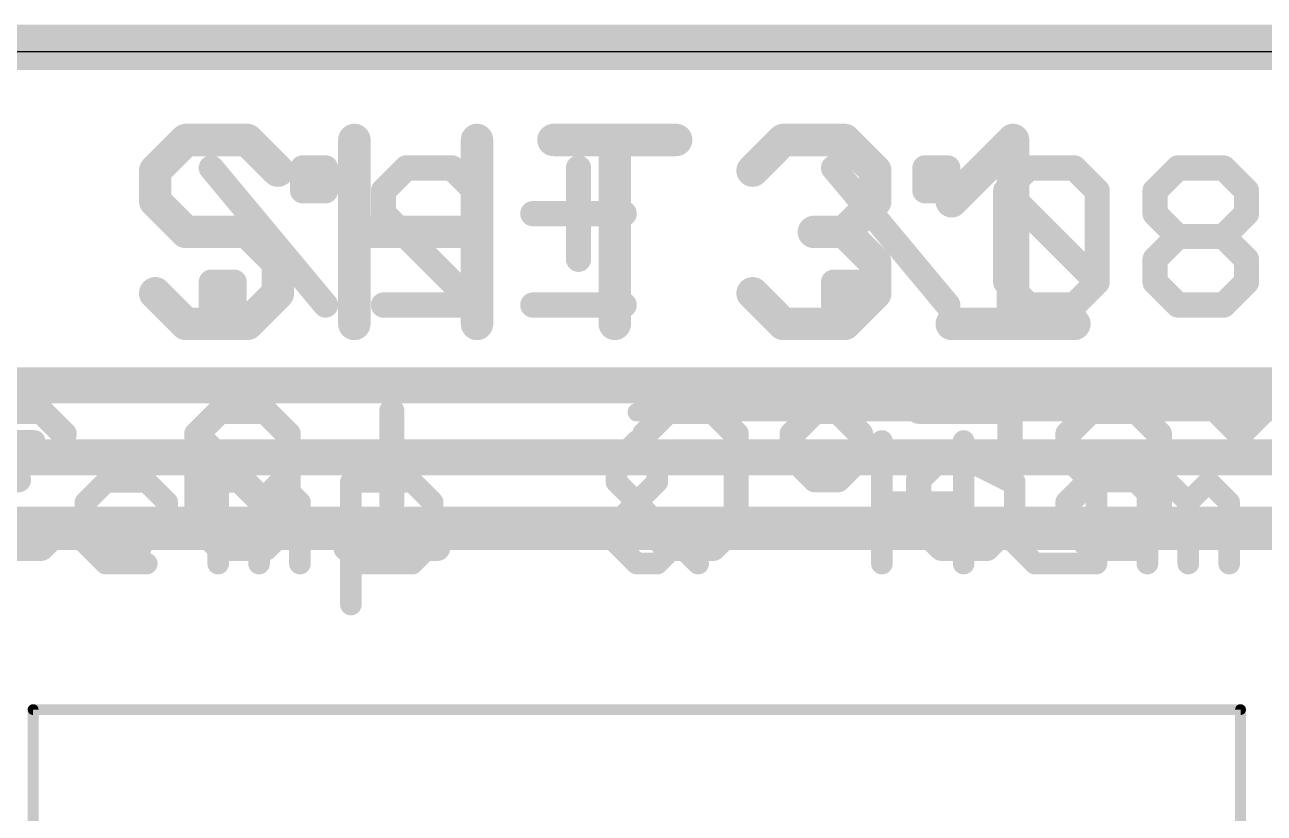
# Model space of a CAD drawing. Extents: x -0.1 to 34.1, y -8.2 to 18.
# Drawn here: x 8.39 to 17.12, y 12.41 to 17.97 of the extents above; entities that cross this region are included whole.
import ezdxf

# ---------------------------------------------------------------- set-up
doc = ezdxf.new("R2010")
doc.units = 0
for name, color, linetype in [('1', 12, 'CONTINUOUS'), ('16', 5, 'CONTINUOUS'), ('20', 53, 'CONTINUOUS'), ('21', 40, 'CONTINUOUS'), ('22', 6, 'CONTINUOUS'), ('47', 253, 'CONTINUOUS')]:
    doc.layers.add(name, color=color, linetype=linetype)

msp = doc.modelspace()

# ---------------------------------------------------------------- linework, layer by layer
at = {"layer": '1', "const_width": 0.254}
msp.add_lwpolyline([(0, 17.78), (25.4, 17.78)], dxfattribs=at)
at = {"layer": '16'}
for points, const_width in [([(0, 17.8435), (25.4, 17.8435)], 0.254), ([(6.604, 15.4305), (18.2245, 15.4305)], 0.254), ([(17.907, 14.9225), (6.858, 14.9225)], 0.254), ([(7.9455, 14.4225), (17.5815, 14.4225)], 0.3048)]:
    msp.add_lwpolyline(points, dxfattribs=dict(at, const_width=const_width))
at = {"layer": '20'}
msp.add_line((22.86, 17.78), (2.54, 17.78), dxfattribs=at)
at = {"layer": '20', "const_width": 0.0381}
for points in [[(8.4455, 13.1636, 1), (8.4455, 13.1255)], [(8.4646, 13.1445, 1), (8.4265, 13.1445)], [(16.9735, 13.1445, 1), (16.9354, 13.1445)], [(16.9545, 13.1255, 1), (16.9545, 13.1636)]]:
    msp.add_lwpolyline(points, format="xyb", dxfattribs=at)
at = {"layer": '20', "const_width": 0.0762}
for points in [[(8.4455, 13.1445), (16.9545, 13.1445)], [(8.4455, 7.1755), (8.4455, 13.1445)], [(16.9545, 13.1445), (16.9545, 7.1755)]]:
    msp.add_lwpolyline(points, dxfattribs=at)
at = {"layer": '21'}
for points, const_width in [([(9.5222, 17.1588), (9.3061, 16.9427)], 0.2286), ([(9.9544, 17.1588), (9.5222, 17.1588)], 0.2286), ([(10.1704, 16.9427), (9.9544, 17.1588)], 0.2286), ([(10.7094, 15.8623), (10.7094, 17.1588)], 0.2286), ([(11.5737, 17.1588), (11.5737, 15.8623)], 0.2286), ([(12.1127, 17.1588), (12.977, 17.1588)], 0.2286), ([(12.5448, 15.8623), (12.5448, 17.1588)], 0.2286), ([(13.5159, 16.9427), (13.732, 17.1588)], 0.2286), ([(13.732, 17.1588), (14.1642, 17.1588)], 0.2286), ([(14.1642, 17.1588), (14.3803, 16.9427)], 0.2286), ([(14.9192, 16.7266), (15.3514, 17.1588)], 0.2286), ([(15.3514, 17.1588), (15.3514, 15.8623)], 0.2286), ([(9.3061, 16.9427), (9.3061, 16.7266)], 0.2286), ([(14.3803, 16.9427), (14.3803, 16.7266)], 0.2286), ([(9.3061, 16.7266), (9.5222, 16.5106)], 0.2286), ([(14.3803, 16.7266), (14.1642, 16.5106)], 0.2286), ([(9.5222, 16.5106), (9.9544, 16.5106)], 0.2286), ([(9.9544, 16.5106), (10.1704, 16.2945)], 0.2286), ([(10.7094, 16.5106), (11.5737, 16.5106)], 0.2286), ([(14.1642, 16.5106), (13.9481, 16.5106)], 0.2286), ([(14.1642, 16.5106), (14.3803, 16.2945)], 0.2286), ([(10.1704, 16.2945), (10.1704, 16.0784)], 0.2286), ([(14.3803, 16.2945), (14.3803, 16.0784)], 0.2286), ([(9.5222, 15.8623), (9.3061, 16.0784)], 0.2286), ([(10.1704, 16.0784), (9.9544, 15.8623)], 0.2286), ([(13.732, 15.8623), (13.5159, 16.0784)], 0.2286), ([(14.3803, 16.0784), (14.1642, 15.8623)], 0.2286), ([(9.9544, 15.8623), (9.5222, 15.8623)], 0.2286), ([(14.1642, 15.8623), (13.732, 15.8623)], 0.2286), ([(14.9192, 15.8623), (15.7836, 15.8623)], 0.2286), ([(7.8786, 15.0375), (8.4548, 15.0375)], 0.1524), ([(12.7002, 15.0375), (12.5562, 14.8935)], 0.1524), ([(12.8443, 14.8935), (12.7002, 15.0375)], 0.1524), ([(14.4272, 14.1732), (14.4272, 15.0375)], 0.1524), ([(15.0034, 15.0375), (15.0034, 14.1732)], 0.1524), ([(12.5562, 14.8935), (12.5562, 14.7494)], 0.1524), ([(12.8443, 14.7494), (12.8443, 14.8935)], 0.1524), ([(8.8141, 14.6054), (8.9581, 14.7494)], 0.1524), ([(8.9581, 14.7494), (9.2463, 14.7494)], 0.1524), ([(9.2463, 14.7494), (9.3903, 14.6054)], 0.1524), ([(9.7496, 14.1732), (9.7496, 14.7494)], 0.1524), ([(9.7496, 14.7494), (9.8937, 14.7494)], 0.1524), ([(9.8937, 14.7494), (10.0377, 14.6054)], 0.1524), ([(10.0377, 14.6054), (10.1818, 14.7494)], 0.1524), ([(10.1818, 14.7494), (10.3258, 14.6054)], 0.1524), ([(10.6851, 13.8851), (10.6851, 14.7494)], 0.1524), ([(10.6851, 14.7494), (11.1173, 14.7494)], 0.1524), ([(11.1173, 14.7494), (11.2613, 14.6054)], 0.1524), ([(12.5562, 14.4613), (12.8443, 14.7494)], 0.1524), ([(12.5562, 14.7494), (13.1324, 14.1732)], 0.1524), ([(15.3627, 14.7494), (15.3627, 14.3173)], 0.1524), ([(15.9389, 14.1732), (15.9389, 14.7494)], 0.1524), ([(16.2982, 14.1732), (16.2982, 14.7494)], 0.1524), ([(16.2982, 14.7494), (16.4423, 14.7494)], 0.1524), ([(16.4423, 14.7494), (16.5863, 14.6054)], 0.1524), ([(16.5863, 14.6054), (16.7304, 14.7494)], 0.1524), ([(16.7304, 14.7494), (16.8745, 14.6054)], 0.1524), ([(8.8141, 14.3173), (8.8141, 14.6054)], 0.1524), ([(9.3903, 14.6054), (9.3903, 14.4613)], 0.1524), ([(10.0377, 14.6054), (10.0377, 14.1732)], 0.1524), ([(10.3258, 14.6054), (10.3258, 14.1732)], 0.1524), ([(11.2613, 14.6054), (11.2613, 14.3173)], 0.1524), ([(14.4272, 14.6054), (15.0034, 14.6054)], 0.1524), ([(16.5863, 14.6054), (16.5863, 14.1732)], 0.1524), ([(16.8745, 14.6054), (16.8745, 14.1732)], 0.1524), ([(9.3903, 14.4613), (8.8141, 14.4613)], 0.1524), ([(12.5562, 14.3173), (12.5562, 14.4613)], 0.1524), ([(13.1324, 14.4613), (12.8443, 14.1732)], 0.1524), ([(8.9581, 14.1732), (8.8141, 14.3173)], 0.1524), ([(11.2613, 14.3173), (11.1173, 14.1732)], 0.1524), ([(12.7002, 14.1732), (12.5562, 14.3173)], 0.1524), ([(15.3627, 14.3173), (15.5068, 14.1732)], 0.1524), ([(9.2463, 14.1732), (8.9581, 14.1732)], 0.1524), ([(11.1173, 14.1732), (10.6851, 14.1732)], 0.1524), ([(12.8443, 14.1732), (12.7002, 14.1732)], 0.1524), ([(15.5068, 14.1732), (15.9389, 14.1732)], 0.1524)]:
    msp.add_lwpolyline(points, dxfattribs=dict(at, const_width=const_width))
for points, const_width in [([(9.5222, 17.216, 1), (9.5222, 17.1017)], 0.1143), ([(9.5626, 17.1184, 1), (9.4818, 17.1992)], 0.1143), ([(9.9948, 17.1992, 1), (9.9139, 17.1184)], 0.1143), ([(9.9544, 17.1017, 1), (9.9544, 17.216)], 0.1143), ([(10.7665, 17.1588, 1), (10.6522, 17.1588)], 0.1143), ([(11.6309, 17.1588, 1), (11.5166, 17.1588)], 0.1143), ([(12.1127, 17.216, 1), (12.1127, 17.1017)], 0.1143), ([(12.602, 17.1588, 1), (12.4877, 17.1588)], 0.1143), ([(12.977, 17.1017, 1), (12.977, 17.216)], 0.1143), ([(13.732, 17.216, 1), (13.732, 17.1017)], 0.1143), ([(13.7724, 17.1184, 1), (13.6916, 17.1992)], 0.1143), ([(14.2046, 17.1992, 1), (14.1238, 17.1184)], 0.1143), ([(14.1642, 17.1017, 1), (14.1642, 17.216)], 0.1143), ([(15.4085, 17.1588, 1), (15.2942, 17.1588)], 0.1143), ([(15.3918, 17.1184, 1), (15.311, 17.1992)], 0.1143), ([(9.2657, 16.9831, 1), (9.3465, 16.9023)], 0.1143), ([(9.3633, 16.9427, 1), (9.249, 16.9427)], 0.1143), ([(10.13, 16.9023, 1), (10.2109, 16.9831)], 0.1143), ([(13.4755, 16.9831, 1), (13.5563, 16.9023)], 0.1143), ([(14.4374, 16.9427, 1), (14.3231, 16.9427)], 0.1143), ([(14.3399, 16.9023, 1), (14.4207, 16.9831)], 0.1143), ([(9.3465, 16.767, 1), (9.2657, 16.6862)], 0.1143), ([(9.249, 16.7266, 1), (9.3633, 16.7266)], 0.1143), ([(14.3231, 16.7266, 1), (14.4374, 16.7266)], 0.1143), ([(14.4207, 16.6862, 1), (14.3399, 16.767)], 0.1143), ([(14.8788, 16.767, 1), (14.9596, 16.6862)], 0.1143), ([(9.5222, 16.5677, 1), (9.5222, 16.4534)], 0.1143), ([(9.4818, 16.4701, 1), (9.5626, 16.551)], 0.1143), ([(9.9948, 16.551, 1), (9.9139, 16.4701)], 0.1143), ([(9.9544, 16.4534, 1), (9.9544, 16.5677)], 0.1143), ([(10.7094, 16.5677, 1), (10.7094, 16.4534)], 0.1143), ([(11.5737, 16.4534, 1), (11.5737, 16.5677)], 0.1143), ([(13.9481, 16.5677, 1), (13.9481, 16.4534)], 0.1143), ([(14.2046, 16.551, 1), (14.1238, 16.4701)], 0.1143), ([(14.1238, 16.551, 1), (14.2046, 16.4701)], 0.1143), ([(14.1642, 16.4534, 1), (14.1642, 16.5677)], 0.1143), ([(10.2276, 16.2945, 1), (10.1133, 16.2945)], 0.1143), ([(10.13, 16.2541, 1), (10.2109, 16.3349)], 0.1143), ([(14.4374, 16.2945, 1), (14.3231, 16.2945)], 0.1143), ([(14.3399, 16.2541, 1), (14.4207, 16.3349)], 0.1143), ([(9.3465, 16.1188, 1), (9.2657, 16.038)], 0.1143), ([(10.2109, 16.038, 1), (10.13, 16.1188)], 0.1143), ([(13.5563, 16.1188, 1), (13.4755, 16.038)], 0.1143), ([(14.4207, 16.038, 1), (14.3399, 16.1188)], 0.1143), ([(10.1133, 16.0784, 1), (10.2276, 16.0784)], 0.1143), ([(14.3231, 16.0784, 1), (14.4374, 16.0784)], 0.1143), ([(9.5222, 15.9195, 1), (9.5222, 15.8052)], 0.1143), ([(9.4818, 15.8219, 1), (9.5626, 15.9027)], 0.1143), ([(9.9139, 15.9027, 1), (9.9948, 15.8219)], 0.1143), ([(9.9544, 15.8052, 1), (9.9544, 15.9195)], 0.1143), ([(10.6522, 15.8623, 1), (10.7665, 15.8623)], 0.1143), ([(11.5166, 15.8623, 1), (11.6309, 15.8623)], 0.1143), ([(12.4877, 15.8623, 1), (12.602, 15.8623)], 0.1143), ([(13.732, 15.9195, 1), (13.732, 15.8052)], 0.1143), ([(13.6916, 15.8219, 1), (13.7724, 15.9027)], 0.1143), ([(14.1238, 15.9027, 1), (14.2046, 15.8219)], 0.1143), ([(14.1642, 15.8052, 1), (14.1642, 15.9195)], 0.1143), ([(14.9192, 15.9195, 1), (14.9192, 15.8052)], 0.1143), ([(15.2942, 15.8623, 1), (15.4085, 15.8623)], 0.1143), ([(15.7836, 15.8052, 1), (15.7836, 15.9195)], 0.1143), ([(8.4548, 14.9994, 1), (8.4548, 15.0756)], 0.0762), ([(12.7272, 15.0645, 1), (12.6733, 15.0106)], 0.0762), ([(12.7272, 15.0106, 1), (12.6733, 15.0645)], 0.0762), ([(14.4653, 15.0375, 1), (14.3891, 15.0375)], 0.0762), ([(15.0415, 15.0375, 1), (14.9653, 15.0375)], 0.0762), ([(12.5292, 14.9204, 1), (12.5831, 14.8665)], 0.0762), ([(12.5943, 14.8935, 1), (12.5181, 14.8935)], 0.0762), ([(12.8824, 14.8935, 1), (12.8062, 14.8935)], 0.0762), ([(12.8173, 14.8665, 1), (12.8712, 14.9204)], 0.0762), ([(8.9581, 14.7875, 1), (8.9581, 14.7113)], 0.0762), ([(8.9851, 14.7225, 1), (8.9312, 14.7764)], 0.0762), ([(9.2732, 14.7764, 1), (9.2193, 14.7225)], 0.0762), ([(9.2463, 14.7113, 1), (9.2463, 14.7875)], 0.0762), ([(9.7877, 14.7494, 1), (9.7115, 14.7494)], 0.0762), ([(9.7496, 14.7875, 1), (9.7496, 14.7113)], 0.0762), ([(9.9206, 14.7764, 1), (9.8667, 14.7225)], 0.0762), ([(9.8937, 14.7113, 1), (9.8937, 14.7875)], 0.0762), ([(10.2087, 14.7764, 1), (10.1548, 14.7225)], 0.0762), ([(10.2087, 14.7225, 1), (10.1548, 14.7764)], 0.0762), ([(10.7232, 14.7494, 1), (10.647, 14.7494)], 0.0762), ([(10.6851, 14.7875, 1), (10.6851, 14.7113)], 0.0762), ([(11.1442, 14.7764, 1), (11.0903, 14.7225)], 0.0762), ([(11.1173, 14.7113, 1), (11.1173, 14.7875)], 0.0762), ([(12.5831, 14.7764, 1), (12.5292, 14.7225)], 0.0762), ([(12.5181, 14.7494, 1), (12.5943, 14.7494)], 0.0762), ([(12.8062, 14.7494, 1), (12.8824, 14.7494)], 0.0762), ([(12.8712, 14.7225, 1), (12.8173, 14.7764)], 0.0762), ([(15.4008, 14.7494, 1), (15.3246, 14.7494)], 0.0762), ([(15.977, 14.7494, 1), (15.9008, 14.7494)], 0.0762), ([(16.3363, 14.7494, 1), (16.2601, 14.7494)], 0.0762), ([(16.2982, 14.7875, 1), (16.2982, 14.7113)], 0.0762), ([(16.4692, 14.7764, 1), (16.4153, 14.7225)], 0.0762), ([(16.4423, 14.7113, 1), (16.4423, 14.7875)], 0.0762), ([(16.7573, 14.7764, 1), (16.7035, 14.7225)], 0.0762), ([(16.7573, 14.7225, 1), (16.7035, 14.7764)], 0.0762), ([(8.8522, 14.6054, 1), (8.776, 14.6054)], 0.0762), ([(9.4284, 14.6054, 1), (9.3522, 14.6054)], 0.0762), ([(10.0758, 14.6054, 1), (9.9996, 14.6054)], 0.0762), ([(10.3639, 14.6054, 1), (10.2877, 14.6054)], 0.0762), ([(11.2994, 14.6054, 1), (11.2232, 14.6054)], 0.0762), ([(14.4272, 14.6435, 1), (14.4272, 14.5673)], 0.0762), ([(15.0034, 14.5673, 1), (15.0034, 14.6435)], 0.0762), ([(16.6244, 14.6054, 1), (16.5482, 14.6054)], 0.0762), ([(16.9126, 14.6054, 1), (16.8364, 14.6054)], 0.0762), ([(8.7871, 14.6323, 1), (8.841, 14.5784)], 0.0762), ([(9.3634, 14.5784, 1), (9.4173, 14.6323)], 0.0762), ([(10.0108, 14.6323, 1), (10.0647, 14.5784)], 0.0762), ([(10.0108, 14.5784, 1), (10.0647, 14.6323)], 0.0762), ([(10.2989, 14.5784, 1), (10.3528, 14.6323)], 0.0762), ([(11.2344, 14.5784, 1), (11.2883, 14.6323)], 0.0762), ([(16.5594, 14.6323, 1), (16.6133, 14.5784)], 0.0762), ([(16.5594, 14.5784, 1), (16.6133, 14.6323)], 0.0762), ([(16.8475, 14.5784, 1), (16.9014, 14.6323)], 0.0762), ([(8.8141, 14.4994, 1), (8.8141, 14.4232)], 0.0762), ([(9.3903, 14.4232, 1), (9.3903, 14.4994)], 0.0762), ([(12.5292, 14.4883, 1), (12.5831, 14.4344)], 0.0762), ([(12.5943, 14.4613, 1), (12.5181, 14.4613)], 0.0762), ([(13.1593, 14.4344, 1), (13.1054, 14.4883)], 0.0762), ([(9.3522, 14.4613, 1), (9.4284, 14.4613)], 0.0762), ([(8.841, 14.3442, 1), (8.7871, 14.2903)], 0.0762), ([(8.776, 14.3173, 1), (8.8522, 14.3173)], 0.0762), ([(11.2232, 14.3173, 1), (11.2994, 14.3173)], 0.0762), ([(11.2883, 14.2903, 1), (11.2344, 14.3442)], 0.0762), ([(12.5831, 14.3442, 1), (12.5292, 14.2903)], 0.0762), ([(12.5181, 14.3173, 1), (12.5943, 14.3173)], 0.0762), ([(15.3897, 14.3442, 1), (15.3358, 14.2903)], 0.0762), ([(15.3246, 14.3173, 1), (15.4008, 14.3173)], 0.0762), ([(8.9581, 14.2113, 1), (8.9581, 14.1351)], 0.0762), ([(8.9312, 14.1463, 1), (8.9851, 14.2001)], 0.0762), ([(9.2463, 14.1351, 1), (9.2463, 14.2113)], 0.0762), ([(10.6851, 14.2113, 1), (10.6851, 14.1351)], 0.0762), ([(11.0903, 14.2001, 1), (11.1442, 14.1463)], 0.0762), ([(11.1173, 14.1351, 1), (11.1173, 14.2113)], 0.0762), ([(12.7002, 14.2113, 1), (12.7002, 14.1351)], 0.0762), ([(12.6733, 14.1463, 1), (12.7272, 14.2001)], 0.0762), ([(12.8173, 14.2001, 1), (12.8712, 14.1463)], 0.0762), ([(12.8443, 14.1351, 1), (12.8443, 14.2113)], 0.0762), ([(13.1054, 14.1463, 1), (13.1593, 14.2001)], 0.0762), ([(15.5068, 14.2113, 1), (15.5068, 14.1351)], 0.0762), ([(15.4798, 14.1463, 1), (15.5337, 14.2001)], 0.0762), ([(15.9389, 14.1351, 1), (15.9389, 14.2113)], 0.0762), ([(9.7115, 14.1732, 1), (9.7877, 14.1732)], 0.0762), ([(9.9996, 14.1732, 1), (10.0758, 14.1732)], 0.0762), ([(10.2877, 14.1732, 1), (10.3639, 14.1732)], 0.0762), ([(14.3891, 14.1732, 1), (14.4653, 14.1732)], 0.0762), ([(14.9653, 14.1732, 1), (15.0415, 14.1732)], 0.0762), ([(15.9008, 14.1732, 1), (15.977, 14.1732)], 0.0762), ([(16.2601, 14.1732, 1), (16.3363, 14.1732)], 0.0762), ([(16.5482, 14.1732, 1), (16.6244, 14.1732)], 0.0762), ([(16.8364, 14.1732, 1), (16.9126, 14.1732)], 0.0762), ([(10.647, 13.8851, 1), (10.7232, 13.8851)], 0.0762)]:
    msp.add_lwpolyline(points, format="xyb", dxfattribs=dict(at, const_width=const_width))
at = {"layer": '22', "const_width": 0.1778}
for points in [[(10.5062, 15.9957), (9.7012, 16.9617)], [(10.5062, 16.9617), (10.3452, 16.9617)], [(10.3452, 16.9617), (10.3452, 16.8007)], [(10.5062, 16.8007), (10.5062, 16.9617)], [(10.9146, 16.8007), (11.0756, 16.9617)], [(11.0756, 16.9617), (11.3976, 16.9617)], [(11.3976, 16.9617), (11.5586, 16.8007)], [(12.2891, 16.9617), (12.2891, 16.3177)], [(14.8914, 15.9957), (14.0864, 16.9617)], [(14.8914, 16.9617), (14.7304, 16.9617)], [(14.7304, 16.9617), (14.7304, 16.8007)], [(14.8914, 16.8007), (14.8914, 16.9617)], [(15.4609, 16.9617), (15.2999, 16.8007)], [(15.7829, 16.9617), (15.4609, 16.9617)], [(15.9439, 16.8007), (15.7829, 16.9617)], [(16.5133, 16.9617), (16.3523, 16.8007)], [(16.8353, 16.9617), (16.5133, 16.9617)], [(16.9963, 16.8007), (16.8353, 16.9617)], [(10.3452, 16.8007), (10.5062, 16.8007)], [(10.9146, 16.6397), (10.9146, 16.8007)], [(14.7304, 16.8007), (14.8914, 16.8007)], [(15.2999, 16.8007), (15.2999, 16.1567)], [(15.9439, 16.1567), (15.2999, 16.8007)], [(15.9439, 16.1567), (15.9439, 16.8007)], [(16.3523, 16.8007), (16.3523, 16.6397)], [(16.9963, 16.6397), (16.9963, 16.8007)], [(11.5586, 15.9957), (10.9146, 16.6397)], [(12.6111, 16.6397), (11.9671, 16.6397)], [(16.3523, 16.6397), (16.5133, 16.4787)], [(16.8353, 16.4787), (16.9963, 16.6397)], [(16.5133, 16.4787), (16.3523, 16.3177)], [(16.8353, 16.4787), (16.5133, 16.4787)], [(16.9963, 16.3177), (16.8353, 16.4787)], [(16.3523, 16.3177), (16.3523, 16.1567)], [(16.9963, 16.1567), (16.9963, 16.3177)], [(9.8622, 16.1567), (9.7012, 16.1567)], [(9.7012, 16.1567), (9.7012, 15.9957)], [(9.8622, 15.9957), (9.8622, 16.1567)], [(14.2474, 16.1567), (14.0864, 16.1567)], [(14.0864, 16.1567), (14.0864, 15.9957)], [(14.2474, 15.9957), (14.2474, 16.1567)], [(15.2999, 16.1567), (15.4609, 15.9957)], [(15.7829, 15.9957), (15.9439, 16.1567)], [(16.3523, 16.1567), (16.5133, 15.9957)], [(16.8353, 15.9957), (16.9963, 16.1567)], [(9.7012, 15.9957), (9.8622, 15.9957)], [(10.9146, 15.9957), (11.5586, 15.9957)], [(12.6111, 15.9957), (11.9671, 15.9957)], [(14.0864, 15.9957), (14.2474, 15.9957)], [(15.4609, 15.9957), (15.7829, 15.9957)], [(16.5133, 15.9957), (16.8353, 15.9957)], [(17.2739, 15.4082), (16.9519, 15.0862)], [(8.5034, 15.2472), (8.1814, 15.2472)], [(8.6644, 15.0862), (8.5034, 15.2472)], [(9.7601, 15.2472), (9.5991, 15.0862)], [(10.0821, 15.2472), (9.7601, 15.2472)], [(10.2431, 15.0862), (10.0821, 15.2472)], [(10.9735, 15.2472), (10.9735, 14.6032)], [(12.7564, 15.0862), (12.9174, 15.2472)], [(12.9174, 15.2472), (13.2394, 15.2472)], [(13.2394, 15.2472), (13.4004, 15.0862)], [(13.9555, 15.2472), (13.7945, 15.0862)], [(14.1165, 15.2472), (13.9555, 15.2472)], [(14.2775, 15.0862), (14.1165, 15.2472)], [(14.6859, 15.2472), (15.33, 15.2472)], [(15.33, 15.2472), (15.33, 14.7642)], [(15.8994, 15.2472), (15.7384, 15.0862)], [(16.2214, 15.2472), (15.8994, 15.2472)], [(16.3824, 15.0862), (16.2214, 15.2472)], [(16.9519, 15.0862), (16.7909, 15.2472)], [(9.5991, 15.0862), (9.5991, 14.4422)], [(10.2431, 14.4422), (9.5991, 15.0862)], [(10.2431, 14.4422), (10.2431, 15.0862)], [(13.4004, 15.0862), (13.4004, 14.4422)], [(13.7945, 15.0862), (13.7945, 14.9252)], [(14.2775, 14.9252), (14.2775, 15.0862)], [(15.7384, 15.0862), (15.7384, 14.9252)], [(16.3824, 14.9252), (16.3824, 15.0862)], [(11.2955, 14.9252), (10.6515, 14.9252)], [(13.7945, 14.9252), (13.9555, 14.7642)], [(14.1165, 14.7642), (14.2775, 14.9252)], [(14.8469, 14.9252), (14.6859, 14.7642)], [(15.0079, 14.9252), (14.8469, 14.9252)], [(15.33, 14.7642), (15.0079, 14.9252)], [(15.7384, 14.9252), (15.8994, 14.7642)], [(16.2214, 14.7642), (16.3824, 14.9252)], [(8.1814, 14.7642), (8.3424, 14.7642)], [(13.9555, 14.7642), (14.1165, 14.7642)], [(14.6859, 14.7642), (14.6859, 14.4422)], [(15.8994, 14.7642), (15.7384, 14.6032)], [(16.2214, 14.7642), (15.8994, 14.7642)], [(16.3824, 14.6032), (16.2214, 14.7642)], [(15.7384, 14.6032), (15.7384, 14.4422)], [(16.3824, 14.4422), (16.3824, 14.6032)], [(8.5034, 14.2812), (8.6644, 14.4422)], [(9.1906, 14.4422), (9.0296, 14.4422)], [(9.0296, 14.4422), (9.0296, 14.2812)], [(9.1906, 14.2812), (9.1906, 14.4422)], [(9.5991, 14.4422), (9.7601, 14.2812)], [(10.0821, 14.2812), (10.2431, 14.4422)], [(12.9174, 14.2812), (12.7564, 14.4422)], [(13.4004, 14.4422), (13.2394, 14.2812)], [(14.6859, 14.4422), (14.8469, 14.2812)], [(15.169, 14.2812), (15.33, 14.4422)], [(15.7384, 14.4422), (15.8994, 14.2812)], [(16.2214, 14.2812), (16.3824, 14.4422)], [(8.1814, 14.2812), (8.5034, 14.2812)], [(9.0296, 14.2812), (9.1906, 14.2812)], [(9.7601, 14.2812), (10.0821, 14.2812)], [(11.2955, 14.2812), (10.6515, 14.2812)], [(13.2394, 14.2812), (12.9174, 14.2812)], [(14.8469, 14.2812), (15.169, 14.2812)], [(15.8994, 14.2812), (16.2214, 14.2812)]]:
    msp.add_lwpolyline(points, dxfattribs=at)
at = {"layer": '22', "const_width": 0.0889}
for points in [[(9.7353, 16.9901, 1), (9.667, 16.9332)], [(10.3896, 16.9617, 1), (10.3007, 16.9617)], [(10.3452, 17.0061, 1), (10.3452, 16.9172)], [(10.5506, 16.9617, 1), (10.4617, 16.9617)], [(10.5062, 16.9172, 1), (10.5062, 17.0061)], [(11.0756, 17.0061, 1), (11.0756, 16.9172)], [(11.1071, 16.9302, 1), (11.0442, 16.9931)], [(11.4291, 16.9931, 1), (11.3662, 16.9302)], [(11.3976, 16.9172, 1), (11.3976, 17.0061)], [(12.3335, 16.9617, 1), (12.2446, 16.9617)], [(14.1206, 16.9901, 1), (14.0523, 16.9332)], [(14.7304, 17.0061, 1), (14.7304, 16.9172)], [(14.7749, 16.9617, 1), (14.686, 16.9617)], [(14.9359, 16.9617, 1), (14.847, 16.9617)], [(14.8914, 16.9172, 1), (14.8914, 17.0061)], [(15.4609, 17.0061, 1), (15.4609, 16.9172)], [(15.4923, 16.9302, 1), (15.4294, 16.9931)], [(15.8143, 16.9931, 1), (15.7515, 16.9302)], [(15.7829, 16.9172, 1), (15.7829, 17.0061)], [(16.5133, 17.0061, 1), (16.5133, 16.9172)], [(16.5448, 16.9302, 1), (16.4819, 16.9931)], [(16.8668, 16.9931, 1), (16.8039, 16.9302)], [(16.8353, 16.9172, 1), (16.8353, 17.0061)], [(10.3452, 16.8451, 1), (10.3452, 16.7562)], [(10.5062, 16.7562, 1), (10.5062, 16.8451)], [(10.8832, 16.8321, 1), (10.9461, 16.7692)], [(10.9591, 16.8007, 1), (10.8702, 16.8007)], [(11.5272, 16.7692, 1), (11.5901, 16.8321)], [(14.7304, 16.8451, 1), (14.7304, 16.7562)], [(14.8914, 16.7562, 1), (14.8914, 16.8451)], [(15.3443, 16.8007, 1), (15.2554, 16.8007)], [(15.3313, 16.8321, 1), (15.2684, 16.7692)], [(15.2684, 16.8321, 1), (15.3313, 16.7692)], [(15.9883, 16.8007, 1), (15.8994, 16.8007)], [(15.9125, 16.7692, 1), (15.9753, 16.8321)], [(16.3209, 16.8321, 1), (16.3838, 16.7692)], [(16.3968, 16.8007, 1), (16.3079, 16.8007)], [(17.0408, 16.8007, 1), (16.9519, 16.8007)], [(16.9649, 16.7692, 1), (17.0278, 16.8321)], [(10.3007, 16.8007, 1), (10.3896, 16.8007)], [(10.4617, 16.8007, 1), (10.5506, 16.8007)], [(14.686, 16.8007, 1), (14.7749, 16.8007)], [(14.847, 16.8007, 1), (14.9359, 16.8007)], [(10.9461, 16.6711, 1), (10.8832, 16.6082)], [(10.8702, 16.6397, 1), (10.9591, 16.6397)], [(11.9671, 16.6841, 1), (11.9671, 16.5952)], [(12.6111, 16.5952, 1), (12.6111, 16.6841)], [(16.3838, 16.6711, 1), (16.3209, 16.6082)], [(16.3079, 16.6397, 1), (16.3968, 16.6397)], [(16.9519, 16.6397, 1), (17.0408, 16.6397)], [(17.0278, 16.6082, 1), (16.9649, 16.6711)], [(16.5133, 16.5231, 1), (16.5133, 16.4342)], [(16.5448, 16.4472, 1), (16.4819, 16.5101)], [(16.4819, 16.4472, 1), (16.5448, 16.5101)], [(16.8668, 16.5101, 1), (16.8039, 16.4472)], [(16.8039, 16.5101, 1), (16.8668, 16.4472)], [(16.8353, 16.4342, 1), (16.8353, 16.5231)], [(12.2446, 16.3177, 1), (12.3335, 16.3177)], [(16.3209, 16.3491, 1), (16.3838, 16.2862)], [(16.3968, 16.3177, 1), (16.3079, 16.3177)], [(17.0408, 16.3177, 1), (16.9519, 16.3177)], [(16.9649, 16.2862, 1), (17.0278, 16.3491)], [(9.7456, 16.1567, 1), (9.6567, 16.1567)], [(9.7012, 16.2011, 1), (9.7012, 16.1122)], [(9.9066, 16.1567, 1), (9.8177, 16.1567)], [(9.8622, 16.1122, 1), (9.8622, 16.2011)], [(14.1309, 16.1567, 1), (14.042, 16.1567)], [(14.0864, 16.2011, 1), (14.0864, 16.1122)], [(14.2919, 16.1567, 1), (14.203, 16.1567)], [(14.2474, 16.1122, 1), (14.2474, 16.2011)], [(15.3313, 16.1881, 1), (15.2684, 16.1252)], [(15.2554, 16.1567, 1), (15.3443, 16.1567)], [(15.8994, 16.1567, 1), (15.9883, 16.1567)], [(15.9753, 16.1252, 1), (15.9125, 16.1881)], [(15.9125, 16.1252, 1), (15.9753, 16.1881)], [(16.3838, 16.1881, 1), (16.3209, 16.1252)], [(16.3079, 16.1567, 1), (16.3968, 16.1567)], [(16.9519, 16.1567, 1), (17.0408, 16.1567)], [(17.0278, 16.1252, 1), (16.9649, 16.1881)], [(9.7012, 16.0401, 1), (9.7012, 15.9512)], [(9.8622, 15.9512, 1), (9.8622, 16.0401)], [(10.9146, 16.0401, 1), (10.9146, 15.9512)], [(11.5586, 15.9512, 1), (11.5586, 16.0401)], [(11.9671, 16.0401, 1), (11.9671, 15.9512)], [(12.6111, 15.9512, 1), (12.6111, 16.0401)], [(14.0864, 16.0401, 1), (14.0864, 15.9512)], [(14.2474, 15.9512, 1), (14.2474, 16.0401)], [(15.4609, 16.0401, 1), (15.4609, 15.9512)], [(15.7829, 15.9512, 1), (15.7829, 16.0401)], [(16.5133, 16.0401, 1), (16.5133, 15.9512)], [(16.8353, 15.9512, 1), (16.8353, 16.0401)], [(9.6567, 15.9957, 1), (9.7456, 15.9957)], [(9.8177, 15.9957, 1), (9.9066, 15.9957)], [(10.472, 15.9672, 1), (10.5403, 16.0241)], [(11.5272, 15.9642, 1), (11.5901, 16.0271)], [(14.042, 15.9957, 1), (14.1309, 15.9957)], [(14.203, 15.9957, 1), (14.2919, 15.9957)], [(14.8573, 15.9672, 1), (14.9256, 16.0241)], [(15.4294, 15.9642, 1), (15.4923, 16.0271)], [(15.7515, 16.0271, 1), (15.8143, 15.9642)], [(16.4819, 15.9642, 1), (16.5448, 16.0271)], [(16.8039, 16.0271, 1), (16.8668, 15.9642)], [(8.5348, 15.2786, 1), (8.4719, 15.2157)], [(8.5034, 15.2027, 1), (8.5034, 15.2916)], [(9.7601, 15.2916, 1), (9.7601, 15.2027)], [(9.7915, 15.2157, 1), (9.7286, 15.2786)], [(10.1135, 15.2786, 1), (10.0506, 15.2157)], [(10.0821, 15.2027, 1), (10.0821, 15.2916)], [(11.018, 15.2472, 1), (10.9291, 15.2472)], [(12.9174, 15.2916, 1), (12.9174, 15.2027)], [(12.9489, 15.2157, 1), (12.886, 15.2786)], [(13.2709, 15.2786, 1), (13.208, 15.2157)], [(13.2394, 15.2027, 1), (13.2394, 15.2916)], [(13.9555, 15.2916, 1), (13.9555, 15.2027)], [(13.9869, 15.2157, 1), (13.9241, 15.2786)], [(14.1479, 15.2786, 1), (14.0851, 15.2157)], [(14.1165, 15.2027, 1), (14.1165, 15.2916)], [(14.6859, 15.2916, 1), (14.6859, 15.2027)], [(15.3744, 15.2472, 1), (15.2855, 15.2472)], [(15.33, 15.2027, 1), (15.33, 15.2916)], [(15.8994, 15.2916, 1), (15.8994, 15.2027)], [(15.9308, 15.2157, 1), (15.868, 15.2786)], [(16.2528, 15.2786, 1), (16.19, 15.2157)], [(16.2214, 15.2027, 1), (16.2214, 15.2916)], [(16.8223, 15.2786, 1), (16.7594, 15.2157)], [(8.633, 15.0547, 1), (8.6958, 15.1176)], [(9.6305, 15.1176, 1), (9.5676, 15.0547)], [(9.5676, 15.1176, 1), (9.6305, 15.0547)], [(9.6435, 15.0862, 1), (9.5546, 15.0862)], [(10.2875, 15.0862, 1), (10.1986, 15.0862)], [(10.2116, 15.0547, 1), (10.2745, 15.1176)], [(12.725, 15.1176, 1), (12.7879, 15.0547)], [(13.4449, 15.0862, 1), (13.356, 15.0862)], [(13.369, 15.0547, 1), (13.4319, 15.1176)], [(13.8389, 15.0862, 1), (13.75, 15.0862)], [(13.7631, 15.1176, 1), (13.8259, 15.0547)], [(14.3219, 15.0862, 1), (14.233, 15.0862)], [(14.2461, 15.0547, 1), (14.3089, 15.1176)], [(15.7828, 15.0862, 1), (15.6939, 15.0862)], [(15.707, 15.1176, 1), (15.7698, 15.0547)], [(16.4269, 15.0862, 1), (16.338, 15.0862)], [(16.351, 15.0547, 1), (16.4138, 15.1176)], [(16.9204, 15.1176, 1), (16.9833, 15.0547)], [(16.9204, 15.0547, 1), (16.9833, 15.1176)], [(10.6515, 14.9696, 1), (10.6515, 14.8807)], [(11.2955, 14.8807, 1), (11.2955, 14.9696)], [(13.8259, 14.9566, 1), (13.7631, 14.8937)], [(13.75, 14.9252, 1), (13.8389, 14.9252)], [(14.233, 14.9252, 1), (14.3219, 14.9252)], [(14.3089, 14.8937, 1), (14.2461, 14.9566)], [(14.8469, 14.9696, 1), (14.8469, 14.8807)], [(14.8784, 14.8937, 1), (14.8155, 14.9566)], [(15.0278, 14.9649, 1), (14.9881, 14.8854)], [(15.0079, 14.8807, 1), (15.0079, 14.9696)], [(15.6939, 14.9252, 1), (15.7828, 14.9252)], [(15.7698, 14.9566, 1), (15.707, 14.8937)], [(16.338, 14.9252, 1), (16.4269, 14.9252)], [(16.4138, 14.8937, 1), (16.351, 14.9566)], [(8.3424, 14.7197, 1), (8.3424, 14.8086)], [(13.9555, 14.8086, 1), (13.9555, 14.7197)], [(14.1165, 14.7197, 1), (14.1165, 14.8086)], [(14.7304, 14.7642, 1), (14.6415, 14.7642)], [(15.8994, 14.8086, 1), (15.8994, 14.7197)], [(15.9308, 14.7327, 1), (15.868, 14.7956)], [(16.2528, 14.7956, 1), (16.19, 14.7327)], [(16.2214, 14.7197, 1), (16.2214, 14.8086)], [(13.9241, 14.7327, 1), (13.9869, 14.7956)], [(14.0851, 14.7956, 1), (14.1479, 14.7327)], [(14.6545, 14.7956, 1), (14.7174, 14.7327)], [(15.2855, 14.7642, 1), (15.3744, 14.7642)], [(15.3101, 14.7244, 1), (15.3498, 14.8039)], [(15.868, 14.7327, 1), (15.9308, 14.7956)], [(16.19, 14.7956, 1), (16.2528, 14.7327)], [(15.7828, 14.6032, 1), (15.6939, 14.6032)], [(15.707, 14.6346, 1), (15.7698, 14.5717)], [(16.4269, 14.6032, 1), (16.338, 14.6032)], [(16.351, 14.5717, 1), (16.4138, 14.6346)], [(10.9291, 14.6032, 1), (11.018, 14.6032)], [(8.6958, 14.4107, 1), (8.633, 14.4736)], [(9.0296, 14.4866, 1), (9.0296, 14.3977)], [(9.0741, 14.4422, 1), (8.9852, 14.4422)], [(9.2351, 14.4422, 1), (9.1462, 14.4422)], [(9.1906, 14.3977, 1), (9.1906, 14.4866)], [(9.6305, 14.4736, 1), (9.5676, 14.4107)], [(10.2745, 14.4107, 1), (10.2116, 14.4736)], [(10.2116, 14.4107, 1), (10.2745, 14.4736)], [(12.7879, 14.4736, 1), (12.725, 14.4107)], [(13.4319, 14.4107, 1), (13.369, 14.4736)], [(14.7174, 14.4736, 1), (14.6545, 14.4107)], [(15.3614, 14.4107, 1), (15.2985, 14.4736)], [(15.7698, 14.4736, 1), (15.707, 14.4107)], [(16.4138, 14.4107, 1), (16.351, 14.4736)], [(9.5546, 14.4422, 1), (9.6435, 14.4422)], [(10.1986, 14.4422, 1), (10.2875, 14.4422)], [(13.356, 14.4422, 1), (13.4449, 14.4422)], [(14.6415, 14.4422, 1), (14.7304, 14.4422)], [(15.6939, 14.4422, 1), (15.7828, 14.4422)], [(16.338, 14.4422, 1), (16.4269, 14.4422)], [(8.4719, 14.3126, 1), (8.5348, 14.2497)], [(8.5034, 14.2367, 1), (8.5034, 14.3256)], [(9.0296, 14.3256, 1), (9.0296, 14.2367)], [(8.9852, 14.2812, 1), (9.0741, 14.2812)], [(9.1462, 14.2812, 1), (9.2351, 14.2812)], [(9.1906, 14.2367, 1), (9.1906, 14.3256)], [(9.7601, 14.3256, 1), (9.7601, 14.2367)], [(9.7286, 14.2497, 1), (9.7915, 14.3126)], [(10.0506, 14.3126, 1), (10.1135, 14.2497)], [(10.0821, 14.2367, 1), (10.0821, 14.3256)], [(10.6515, 14.3256, 1), (10.6515, 14.2367)], [(11.2955, 14.2367, 1), (11.2955, 14.3256)], [(12.9174, 14.3256, 1), (12.9174, 14.2367)], [(12.886, 14.2497, 1), (12.9489, 14.3126)], [(13.208, 14.3126, 1), (13.2709, 14.2497)], [(13.2394, 14.2367, 1), (13.2394, 14.3256)], [(14.8469, 14.3256, 1), (14.8469, 14.2367)], [(14.8155, 14.2497, 1), (14.8784, 14.3126)], [(15.1375, 14.3126, 1), (15.2004, 14.2497)], [(15.169, 14.2367, 1), (15.169, 14.3256)], [(15.8994, 14.3256, 1), (15.8994, 14.2367)], [(15.868, 14.2497, 1), (15.9308, 14.3126)], [(16.19, 14.3126, 1), (16.2528, 14.2497)], [(16.2214, 14.2367, 1), (16.2214, 14.3256)]]:
    msp.add_lwpolyline(points, format="xyb", dxfattribs=at)
at = {"layer": '47', "const_width": 0.13}
for points in [[(12.319, 17.78), (34.081, 17.78)], [(12.7, 15.24), (31.287, 15.24)]]:
    msp.add_lwpolyline(points, dxfattribs=at)
at = {"layer": '47', "const_width": 0.065}
for points in [[(12.319, 17.8125, 1), (12.319, 17.7475)], [(12.7, 15.2725, 1), (12.7, 15.2075)]]:
    msp.add_lwpolyline(points, format="xyb", dxfattribs=at)

doc.saveas('drawing.dxf')
